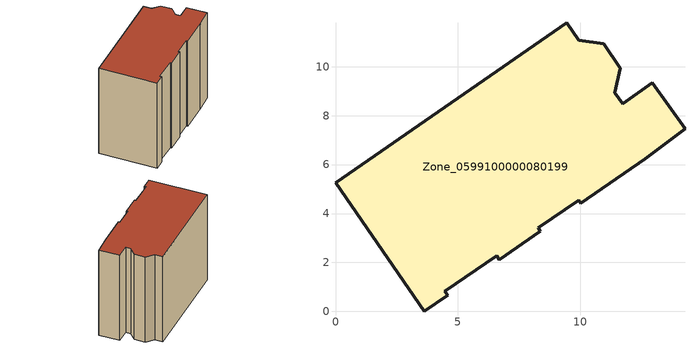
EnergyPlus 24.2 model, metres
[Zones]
Zone_0599100000080199
 floor ground (C_G): 4.58,0.66 3.63,0 0,5.26 9.45,11.8 9.95,11.08 10.96,10.93 11.64,9.94 11.42,8.94 11.74,8.48 12.95,9.34 14.29,7.47 12.66,6.24 10.03,4.42 9.94,4.54 8.28,3.41 8.37,3.28 6.69,2.11 6.58,2.26 4.47,0.83 z0
 wall outside (C_F): 14.29,7.47 12.95,9.34 11.74,8.48 11.42,8.94 11.64,9.94 10.96,10.93 9.95,11.08 9.45,11.8 0,5.26 3.63,0 4.58,0.66 4.47,0.83 6.58,2.26 6.69,2.11 8.37,3.28 8.28,3.41 9.94,4.54 10.03,4.42 12.66,6.24 14.29,7.47 z0:10.51
 roof outside (C_R): 9.94,4.54 10.03,4.42 12.66,6.24 14.29,7.47 12.95,9.34 11.74,8.48 11.42,8.94 11.64,9.94 10.96,10.93 9.95,11.08 9.45,11.8 0,5.26 3.63,0 4.58,0.66 4.47,0.83 6.58,2.26 6.69,2.11 8.37,3.28 8.28,3.41 z10.51
[BUILDING]
Pand.0599100000080199: North Axis=0; Terrain=City; Loads Convergence Tolerance Value=0.04; Temperature Convergence Tolerance Value=0.4; Solar Distribution=FullExterior; Maximum Number of Warmup Days=25; Minimum Number of Warmup Days=1
[Site:Location]
Rotterdam.The.Hague.AP_ZH_NLD Design_Conditions: Latitude=51.96; Longitude=4.45; Time Zone=1; Elevation=-4.5
[SITE:GROUNDTEMPERATURE:BUILDINGSURFACE]
18, 18, 18, 18, 18, 18, 18, 18, 18, 18, 18, 18
[MATERIAL] Thermal Absorptance=0.9; Solar Absorptance=0.7; Visible Absorptance=0.7
Name | Roughness | Thickness | Conductivity | Density | Specific Heat
G.TC.1946 | MediumSmooth | 0.15 | 1 | 540 | 1210
F.TC.1946 | Rough | 0.3 | 0.857143 | 1920 | 840
R.TC.1946 | MediumRough | 0.2 | 0.909091 | 1500 | 1000
[CONSTRUCTION]
C_G: G.TC.1946
C_F: F.TC.1946
C_R: R.TC.1946
[ZONE]
Zone_0599100000080199: Type=1; Multiplier=1; Ceiling Height=Autocalculate; Volume=Autocalculate; Floor Area=autocalculate; Part of Total Floor Area=Yes
[ZONEINFILTRATION:DESIGNFLOWRATE]
Infil_Zone_0599100000080199: Zone or ZoneList or Space or SpaceList=Zone_0599100000080199; Schedule=AlwaysOn; Design Flow Rate Calculation Method=Flow/Area; Flow Rate per Floor Area=0.003; Constant Term Coefficient=1; Temperature Term Coefficient=0; Velocity Term Coefficient=0; Velocity Squared Term Coefficient=0
[HVACTEMPLATE:ZONE:IDEALLOADSAIRSYSTEM]
Zone_0599100000080199: Maximum Heating Supply Air Temperature=50; Minimum Cooling Supply Air Temperature=13; Maximum Heating Supply Air Humidity Ratio=0.0156; Minimum Cooling Supply Air Humidity Ratio=0.0077; Heating Limit=NoLimit; Cooling Limit=NoLimit; Dehumidification Control Type=ConstantSensibleHeatRatio; Cooling Sensible Heat Ratio=0.7; Dehumidification Setpoint=60; Humidification Control Type=None; Humidification Setpoint=30; Outdoor Air Method=None; Outdoor Air Flow Rate per Person=0.00944; Outdoor Air Flow Rate per Zone Floor Area=0; Outdoor Air Flow Rate per Zone=0; Demand Controlled Ventilation Type=None; Outdoor Air Economizer Type=NoEconomizer; Heat Recovery Type=None; Sensible Heat Recovery Effectiveness=0.7; Latent Heat Recovery Effectiveness=0.65
[ZONECONTROL:THERMOSTAT]
ThermostatControl_Zone_0599100000080199: Zone or ZoneList=Zone_0599100000080199; Control Type Schedule=DualSetpointControlType; Control 1=Thermostat_Zone_0599100000080199; Temperature Difference Between Cutout And Setpoint=0
[THERMOSTATSETPOINT:DUALSETPOINT]
Thermostat_Zone_0599100000080199: Heating Setpoint Temperature Schedule=HeatingSetpoint_Zone_0599100000080199; Cooling Setpoint Temperature Schedule=CoolingSetpoint_Zone_0599100000080199
[SCHEDULE:COMPACT]
HeatingSetpoint_Zone_0599100000080199: Through: 12/31, For: AllDays, Until: 24:00, 21
CoolingSetpoint_Zone_0599100000080199: Through: 12/31, For: AllDays, Until: 24:00, 24
DualSetpointControlType: Through: 12/31, For: AllDays, Until: 24:00, 4
AlwaysOn: Through: 12/31, For: AllDays, Until: 24:00, 1
